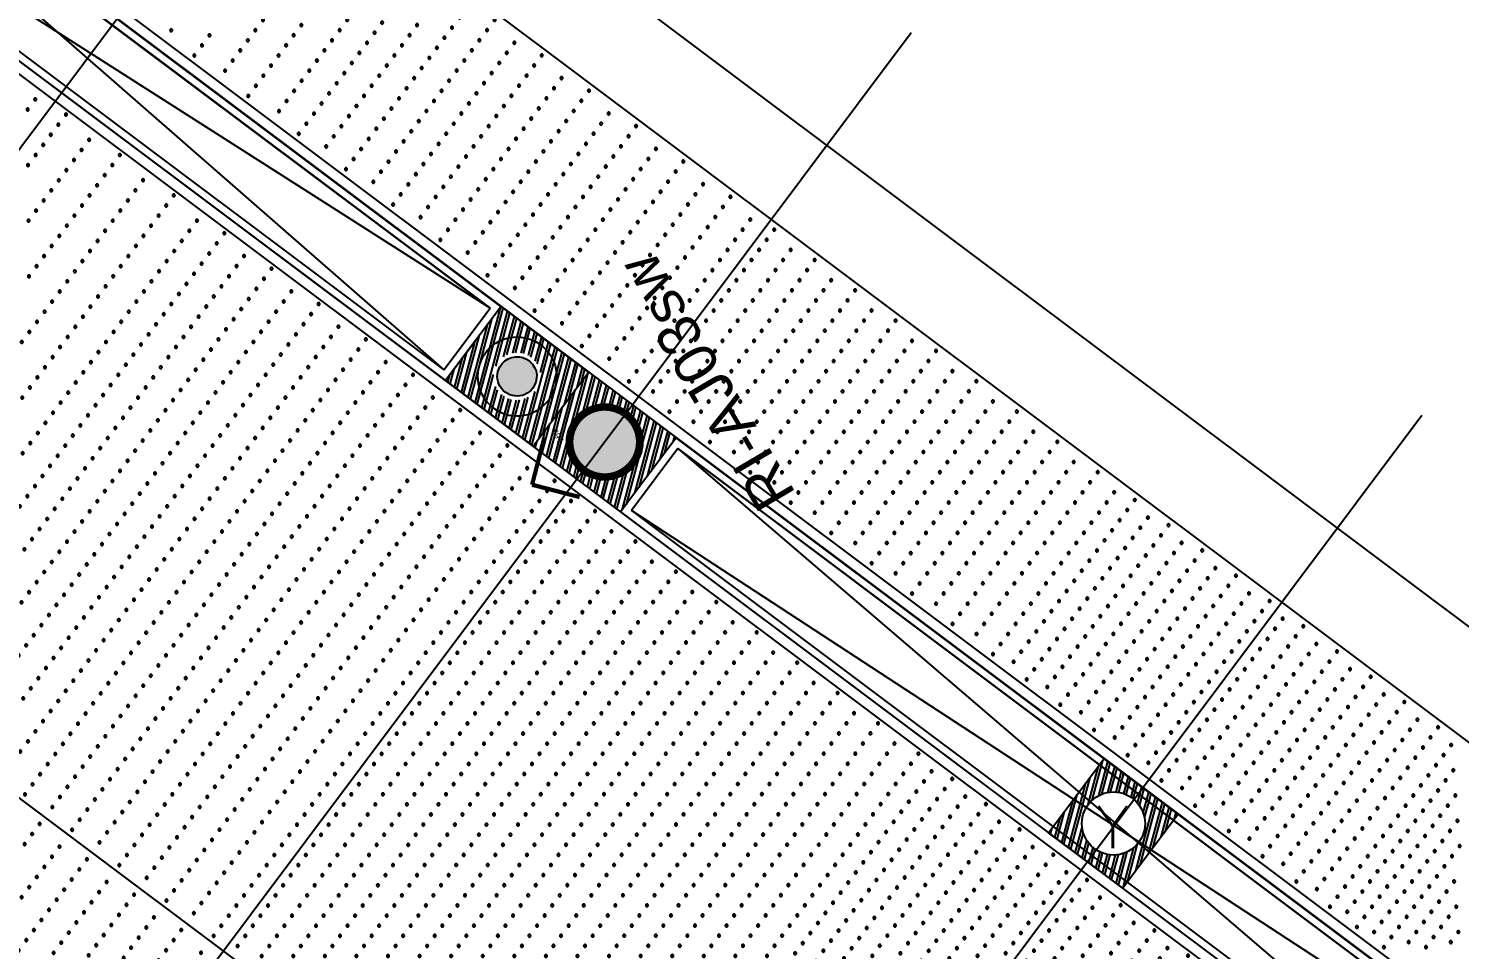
# Model space of a CAD drawing. Header units: millimetres. Extents: x 768159 to 833032, y -1374957 to -1225629.
# Drawn here: x 818188 to 821586, y -1369608 to -1367422 of the extents above; entities that cross this region are included whole.
import ezdxf
from ezdxf.enums import TextEntityAlignment as Align
from ezdxf.xclip import XClip

# ---------------------------------------------------------------- set-up
doc = ezdxf.new("R2010")
doc.units = ezdxf.units.MM
doc.header["$LTSCALE"] = 10
doc.header["$MEASUREMENT"] = 0
doc.header["$XCLIPFRAME"] = 0
doc.linetypes.add('CENTER', pattern=[50.8, 31.75, -6.35, 6.35, -6.35])
for name, color, linetype in [('I—平顶—分格线', 8, 'Continuous'), ('I—平顶—喷淋', 21, 'Continuous'), ('I—平顶—暖通', 144, 'Continuous'), ('I—平顶—灯具', 62, 'Continuous'), ('I—平顶—烟感', 144, 'Continuous'), ('I—平顶—造型', 122, 'Continuous')]:
    doc.layers.add(name, color=color, linetype=linetype)
doc.styles.add('ARIAL', font='arial.ttf')
doc.styles.get("Standard").update_dxf_attribs({"font": 'arial.ttf'})
doc.styles.add('平顶图图例(客房区A2）$0$HZDX', font='ROMANS.shx', dxfattribs={"width": 0.8, "bigfont": 'hztxt.shx'})
doc.dimstyles.new('標準', dxfattribs={"dimtxt": 2.5, "dimasz": 0.8, "dimexe": 0, "dimexo": 0, "dimgap": 1, "dimtad": 1, "dimdec": 0, "dimzin": 0, "dimdsep": 46, "dimtxsty": 'Standard', "dimblk": 'DOT', "dimcen": 1, "dimaunit": 1, "dimadec": 3, "dimazin": 0, "dimtfac": 1, "dimtdec": 0, "dimtmove": 2, "dimatfit": 3, "dimfxl": 1, "dimtolj": 1, "dimtzin": 0, "dimarcsym": 0})

# ---------------------------------------------------------------- blocks, each defined once
blk = doc.blocks.new('7890')
at = {"layer": 'I—平顶—分格线', "color": 1}
for centre in [(-2960, -35), (-2890, -20), (-2820, -35), (-2750, -20), (-2680, -35), (-2610, -20), (-2540, -35), (-2470, -20), (-2400, -35), (-2330, -20), (-2260, -35), (-2190, -20), (-2120, -35), (-2050, -20), (-1980, -35), (-2960, -65), (-2890, -50), (-2820, -65), (-2750, -50), (-2680, -65), (-2610, -50), (-2540, -65), (-2470, -50), (-2400, -65), (-2330, -50), (-2260, -65), (-2190, -50), (-2120, -65), (-2050, -50), (-1980, -65), (-2960, -95), (-2890, -80), (-2820, -95), (-2750, -80), (-2680, -95), (-2610, -80), (-2540, -95), (-2470, -80), (-2400, -95), (-2330, -80), (-2260, -95), (-2190, -80), (-2120, -95), (-2050, -80), (-1980, -95), (-2960, -125), (-2890, -110), (-2820, -125), (-2750, -110), (-2680, -125), (-2610, -110), (-2540, -125), (-2470, -110), (-2400, -125), (-2330, -110), (-2260, -125), (-2190, -110), (-2120, -125), (-2050, -110), (-1980, -125), (-2960, -155), (-2890, -140), (-2890, -170), (-2820, -155), (-2750, -140), (-2750, -170), (-2680, -155), (-2610, -140), (-2610, -170), (-2540, -155), (-2470, -140), (-2470, -170), (-2400, -155), (-2330, -140), (-2330, -170), (-2260, -155), (-2190, -140), (-2190, -170), (-2120, -155), (-2050, -140), (-2050, -170), (-1980, -155), (-2960, -185), (-2890, -200), (-2820, -185), (-2750, -200), (-2680, -185), (-2610, -200), (-2540, -185), (-2470, -200), (-2400, -185), (-2330, -200), (-2260, -185), (-2190, -200), (-2120, -185), (-2050, -200), (-1980, -185), (-2960, -215), (-2890, -230), (-2820, -215), (-2750, -230), (-2680, -215), (-2610, -230), (-2540, -215), (-2470, -230), (-2400, -215), (-2330, -230), (-2260, -215), (-2190, -230), (-2120, -215), (-2050, -230), (-1980, -215), (-2960, -245), (-2890, -260), (-2820, -245), (-2750, -260), (-2680, -245), (-2610, -260), (-2540, -245), (-2470, -260), (-2400, -245), (-2330, -260), (-2260, -245), (-2190, -260), (-2120, -245), (-2050, -260), (-1980, -245), (-2960, -275), (-2960, -305), (-2890, -290), (-2820, -275), (-2820, -305), (-2750, -290), (-2680, -275), (-2680, -305), (-2610, -290), (-2540, -275), (-2540, -305), (-2470, -290), (-2400, -275), (-2400, -305), (-2330, -290), (-2260, -275), (-2260, -305), (-2190, -290), (-2120, -275), (-2120, -305), (-2050, -290), (-1980, -275), (-1980, -305), (-2960, -335), (-2890, -320), (-2820, -335), (-2750, -320), (-2680, -335), (-2610, -320), (-2540, -335), (-2470, -320), (-2400, -335), (-2330, -320), (-2260, -335), (-2190, -320), (-2120, -335), (-2050, -320), (-1980, -335), (-2960, -365), (-2890, -350), (-2820, -365), (-2750, -350), (-2680, -365), (-2610, -350), (-2540, -365), (-2470, -350), (-2400, -365), (-2330, -350), (-2260, -365), (-2190, -350), (-2120, -365), (-2050, -350), (-1980, -365), (-2960, -395), (-2890, -380), (-2890, -410), (-2820, -395), (-2750, -380), (-2750, -410), (-2680, -395), (-2610, -380), (-2610, -410), (-2540, -395), (-2470, -380), (-2470, -410), (-2400, -395), (-2330, -380), (-2330, -410), (-2260, -395), (-2190, -380), (-2190, -410), (-2120, -395), (-2050, -380), (-2050, -410), (-1980, -395), (-2960, -425), (-2890, -440), (-2820, -425), (-2750, -440), (-2680, -425), (-2610, -440), (-2540, -425), (-2470, -440), (-2400, -425), (-2330, -440), (-2260, -425), (-2190, -440), (-2120, -425), (-2050, -440), (-1980, -425), (-2960, -455), (-2890, -470), (-2820, -455), (-2750, -470), (-2680, -455), (-2610, -470), (-2540, -455), (-2470, -470), (-2400, -455), (-2330, -470), (-2260, -455), (-2190, -470), (-2120, -455), (-2050, -470), (-1980, -455), (-2960, -485), (-2890, -500), (-2820, -485), (-2750, -500), (-2680, -485), (-2610, -500), (-2540, -485), (-2470, -500), (-2400, -485), (-2330, -500), (-2260, -485), (-2190, -500), (-2120, -485), (-2050, -500), (-1980, -485), (-2960, -515), (-2960, -545), (-2890, -530), (-2820, -515), (-2820, -545), (-2750, -530), (-2680, -515), (-2680, -545), (-2610, -530), (-2540, -515), (-2540, -545), (-2470, -530), (-2400, -515), (-2400, -545), (-2330, -530), (-2260, -515), (-2260, -545), (-2190, -530), (-2120, -515), (-2120, -545), (-2050, -530), (-1980, -515), (-1980, -545), (-2960, -575), (-2890, -560), (-2820, -575), (-2750, -560), (-2680, -575), (-2610, -560), (-2540, -575), (-2470, -560), (-2400, -575), (-2330, -560), (-2260, -575), (-2190, -560), (-2120, -575), (-2050, -560), (-1980, -575), (-2960, -605), (-2890, -590), (-2820, -605), (-2750, -590), (-2680, -605), (-2610, -590), (-2540, -605), (-2470, -590), (-2400, -605), (-2330, -590), (-2260, -605), (-2190, -590), (-2120, -605), (-2050, -590), (-1980, -605), (-2960, -635), (-2890, -620), (-2820, -635), (-2750, -620), (-2680, -635), (-2610, -620), (-2540, -635), (-2470, -620), (-2400, -635), (-2330, -620), (-2260, -635), (-2190, -620), (-2120, -635), (-2050, -620), (-1980, -635), (-2960, -665), (-2890, -650), (-2890, -680), (-2820, -665), (-2750, -650), (-2750, -680), (-2680, -665), (-2610, -650), (-2610, -680), (-2540, -665), (-2470, -650), (-2470, -680), (-2400, -665), (-2330, -650), (-2330, -680), (-2260, -665), (-2190, -650), (-2190, -680), (-2120, -665), (-2050, -650), (-2050, -680), (-1980, -665), (-2960, -695), (-2890, -710), (-2820, -695), (-2750, -710), (-2680, -695), (-2610, -710), (-2540, -695), (-2470, -710), (-2400, -695), (-2330, -710), (-2260, -695), (-2190, -710), (-2120, -695), (-2050, -710), (-1980, -695), (-2960, -725), (-2890, -740), (-2820, -725), (-2750, -740), (-2680, -725), (-2610, -740), (-2540, -725), (-2470, -740), (-2400, -725), (-2330, -740), (-2260, -725), (-2190, -740), (-2120, -725), (-2050, -740), (-1980, -725), (-2960, -755), (-2890, -770), (-2820, -755), (-2750, -770), (-2680, -755), (-2610, -770), (-2540, -755), (-2470, -770), (-2400, -755), (-2330, -770), (-2260, -755), (-2190, -770), (-2120, -755), (-2050, -770), (-1980, -755), (-2960, -785), (-2960, -815), (-2890, -800), (-2820, -785), (-2820, -815), (-2750, -800), (-2680, -785), (-2680, -815), (-2610, -800), (-2540, -785), (-2540, -815), (-2470, -800), (-2400, -785), (-2400, -815), (-2330, -800), (-2260, -785), (-2260, -815), (-2190, -800), (-2120, -785), (-2120, -815), (-2050, -800), (-1980, -785), (-1980, -815), (-2960, -845), (-2890, -830), (-2820, -845), (-2750, -830), (-2680, -845), (-2610, -830), (-2540, -845), (-2470, -830), (-2400, -845), (-2330, -830), (-2260, -845), (-2190, -830), (-2120, -845), (-2050, -830), (-1980, -845), (-2960, -875), (-2890, -860), (-2820, -875), (-2750, -860), (-2680, -875), (-2610, -860), (-2540, -875), (-2470, -860), (-2400, -875), (-2330, -860), (-2260, -875), (-2190, -860), (-2120, -875), (-2050, -860), (-1980, -875), (-2960, -905), (-2890, -890), (-2890, -920), (-2820, -905), (-2750, -890), (-2750, -920), (-2680, -905), (-2610, -890), (-2610, -920), (-2540, -905), (-2470, -890), (-2470, -920), (-2400, -905), (-2330, -890), (-2330, -920), (-2260, -905), (-2190, -890), (-2190, -920), (-2120, -905), (-2050, -890), (-2050, -920), (-1980, -905), (-2960, -935), (-2890, -950), (-2820, -935), (-2750, -950), (-2680, -935), (-2610, -950), (-2540, -935), (-2470, -950), (-2400, -935), (-2330, -950), (-2260, -935), (-2190, -950), (-2120, -935), (-2050, -950), (-1980, -935), (-2960, -965), (-2890, -980), (-2820, -965), (-2750, -980), (-2680, -965), (-2610, -980), (-2540, -965), (-2470, -980), (-2400, -965), (-2330, -980), (-2260, -965), (-2190, -980), (-2120, -965), (-2050, -980), (-1980, -965), (-2960, -995), (-2890, -1010), (-2820, -995), (-2750, -1010), (-2680, -995), (-2610, -1010), (-2540, -995), (-2470, -1010), (-2400, -995), (-2330, -1010), (-2260, -995), (-2190, -1010), (-2120, -995), (-2050, -1010), (-1980, -995), (-2960, -1025), (-2960, -1055), (-2890, -1040), (-2820, -1025), (-2820, -1055), (-2750, -1040), (-2680, -1025), (-2680, -1055), (-2610, -1040), (-2540, -1025), (-2540, -1055), (-2470, -1040), (-2400, -1025), (-2400, -1055), (-2330, -1040), (-2260, -1025), (-2260, -1055), (-2190, -1040), (-2120, -1025), (-2120, -1055), (-2050, -1040), (-1980, -1025), (-1980, -1055), (-2960, -1085), (-2890, -1070), (-2820, -1085), (-2750, -1070), (-2680, -1085), (-2610, -1070), (-2540, -1085), (-2470, -1070), (-2400, -1085), (-2330, -1070), (-2260, -1085), (-2190, -1070), (-2120, -1085), (-2050, -1070), (-1980, -1085), (-2960, -1115), (-2890, -1100), (-2820, -1115), (-2750, -1100), (-2680, -1115), (-2610, -1100), (-2540, -1115), (-2470, -1100), (-2400, -1115), (-2330, -1100), (-2260, -1115), (-2190, -1100), (-2120, -1115), (-2050, -1100), (-1980, -1115), (-2960, -1145), (-2890, -1130), (-2820, -1145), (-2750, -1130), (-2680, -1145), (-2610, -1130), (-2540, -1145), (-2470, -1130), (-2400, -1145), (-2330, -1130), (-2260, -1145), (-2190, -1130), (-2120, -1145), (-2050, -1130), (-1980, -1145), (-2960, -1175), (-2890, -1160), (-2890, -1190), (-2820, -1175), (-2750, -1160), (-2750, -1190), (-2680, -1175), (-2610, -1160), (-2610, -1190), (-2540, -1175), (-2470, -1160), (-2470, -1190), (-2400, -1175), (-2330, -1160), (-2330, -1190), (-2260, -1175), (-2190, -1160), (-2190, -1190), (-2120, -1175), (-2050, -1160), (-2050, -1190), (-1980, -1175), (-2960, -1205), (-2890, -1220), (-2820, -1205), (-2750, -1220), (-2680, -1205), (-2610, -1220), (-2540, -1205), (-2470, -1220), (-2400, -1205), (-2330, -1220), (-2260, -1205), (-2190, -1220), (-2120, -1205), (-2050, -1220), (-1980, -1205), (-2960, -1235), (-2890, -1250), (-2820, -1235), (-2750, -1250), (-2680, -1235), (-2610, -1250), (-2540, -1235), (-2470, -1250), (-2400, -1235), (-2330, -1250), (-2260, -1235), (-2190, -1250), (-2120, -1235), (-2050, -1250), (-1980, -1235), (-2960, -1265), (-2890, -1280), (-2820, -1265), (-2750, -1280), (-2680, -1265), (-2610, -1280), (-2540, -1265), (-2470, -1280), (-2400, -1265), (-2330, -1280), (-2260, -1265), (-2190, -1280), (-2120, -1265), (-2050, -1280), (-1980, -1265), (-2960, -1295), (-2960, -1325), (-2890, -1310), (-2820, -1295), (-2820, -1325), (-2750, -1310), (-2680, -1295), (-2680, -1325), (-2610, -1310), (-2540, -1295), (-2540, -1325), (-2470, -1310), (-2400, -1295), (-2400, -1325), (-2330, -1310), (-2260, -1295), (-2260, -1325), (-2190, -1310), (-2120, -1295), (-2120, -1325), (-2050, -1310), (-1980, -1295), (-1980, -1325), (-2960, -1355), (-2890, -1340), (-2820, -1355), (-2750, -1340), (-2680, -1355), (-2610, -1340), (-2540, -1355), (-2470, -1340), (-2400, -1355), (-2330, -1340), (-2260, -1355), (-2190, -1340), (-2120, -1355), (-2050, -1340), (-1980, -1355), (-2960, -1385), (-2890, -1370), (-2820, -1385), (-2750, -1370), (-2680, -1385), (-2610, -1370), (-2540, -1385), (-2470, -1370), (-2400, -1385), (-2330, -1370), (-2260, -1385), (-2190, -1370), (-2120, -1385), (-2050, -1370), (-1980, -1385)]:
    blk.add_circle(centre, 3, dxfattribs=at)
at = {"layer": 'I—平顶—分格线', "color": 3}
for centre in [(-1910, -20), (-1830, -35), (-1750, -20), (-1670, -35), (-1590, -20), (-1510, -35), (-1430, -20), (-1910, -50), (-1830, -65), (-1750, -50), (-1670, -65), (-1590, -50), (-1510, -65), (-1430, -50), (-1910, -80), (-1830, -95), (-1750, -80), (-1670, -95), (-1590, -80), (-1510, -95), (-1430, -80), (-1910, -110), (-1830, -125), (-1750, -110), (-1670, -125), (-1590, -110), (-1510, -125), (-1910, -140), (-1910, -170), (-1830, -155), (-1750, -140), (-1750, -170), (-1670, -155), (-1590, -140), (-1590, -170), (-1510, -155), (-1910, -200), (-1830, -185), (-1750, -200), (-1670, -185), (-1590, -200), (-1510, -185), (-1910, -230), (-1830, -215), (-1750, -230), (-1670, -215), (-1590, -230), (-1910, -260), (-1830, -245), (-1750, -260), (-1670, -245), (-1590, -260), (-1910, -290), (-1830, -275), (-1830, -305), (-1750, -290), (-1670, -275), (-1670, -305), (-1590, -290), (-1910, -320), (-1830, -335), (-1750, -320), (-1670, -335), (-1910, -350), (-1830, -365), (-1750, -350), (-1670, -365), (-1910, -380), (-1910, -410), (-1830, -395), (-1750, -380), (-1750, -410), (-1670, -395), (-1910, -440), (-1830, -425), (-1750, -440), (-1910, -470), (-1830, -455), (-1750, -470), (-1670, -455), (-1910, -500), (-1830, -485), (-1750, -500), (-1670, -485), (-1590, -500), (-1910, -530), (-1830, -515), (-1830, -545), (-1750, -530), (-1670, -515), (-1670, -545), (-1590, -530), (-1910, -560), (-1830, -575), (-1750, -560), (-1670, -575), (-1590, -560), (-1510, -575), (-1910, -590), (-1830, -605), (-1750, -590), (-1670, -605), (-1590, -590), (-1510, -605), (-1910, -620), (-1830, -635), (-1750, -620), (-1670, -635), (-1590, -620), (-1510, -635), (-1430, -620), (-1910, -650), (-1910, -680), (-1830, -665), (-1750, -650), (-1750, -680), (-1670, -665), (-1590, -650), (-1590, -680), (-1510, -665), (-1430, -650), (-1430, -680), (-1910, -710), (-1830, -695), (-1750, -710), (-1670, -695), (-1590, -710), (-1510, -695), (-1430, -710), (-1350, -695), (-1910, -740), (-1830, -725), (-1750, -740), (-1670, -725), (-1590, -740), (-1510, -725), (-1430, -740), (-1350, -725), (-1910, -770), (-1830, -755), (-1750, -770), (-1670, -755), (-1590, -770), (-1510, -755), (-1430, -770), (-1910, -800), (-1830, -785), (-1830, -815), (-1750, -800), (-1670, -785), (-1670, -815), (-1590, -800), (-1510, -785), (-1510, -815), (-1430, -800), (-1910, -830), (-1830, -845), (-1750, -830), (-1670, -845), (-1590, -830), (-1510, -845), (-1430, -830), (-1910, -860), (-1830, -875), (-1750, -860), (-1670, -875), (-1590, -860), (-1510, -875), (-1910, -890), (-1910, -920), (-1830, -905), (-1750, -890), (-1750, -920), (-1670, -905), (-1590, -890), (-1590, -920), (-1510, -905), (-1910, -950), (-1830, -935), (-1750, -950), (-1670, -935), (-1590, -950), (-1510, -935), (-1910, -980), (-1830, -965), (-1750, -980), (-1670, -965), (-1590, -980), (-1910, -1010), (-1830, -995), (-1750, -1010), (-1670, -995), (-1590, -1010), (-1910, -1040), (-1830, -1025), (-1830, -1055), (-1750, -1040), (-1670, -1025), (-1670, -1055), (-1590, -1040), (-1910, -1070), (-1830, -1085), (-1750, -1070), (-1670, -1085), (-1910, -1100), (-1830, -1115), (-1750, -1100), (-1670, -1115), (-1910, -1130), (-1830, -1145), (-1750, -1130), (-1670, -1145), (-1910, -1160), (-1910, -1190), (-1830, -1175), (-1750, -1160), (-1750, -1190), (-1670, -1175), (-1910, -1220), (-1830, -1205), (-1750, -1220), (-1910, -1250), (-1830, -1235), (-1750, -1250), (-1910, -1280), (-1830, -1265), (-1750, -1280), (-1910, -1310), (-1830, -1295), (-1830, -1325), (-1910, -1340), (-1830, -1355), (-1910, -1370), (-1830, -1385)]:
    blk.add_circle(centre, 3, dxfattribs=at)
blk = doc.blocks.new('4560')
at = {"layer": 'I—平顶—分格线', "color": 3}
for centre in [(-2040, -35), (-1990, -20), (-1940, -35), (-1890, -20), (-1840, -35), (-1790, -20), (-1740, -35), (-1690, -20), (-1640, -35), (-1590, -20), (-1540, -35), (-1490, -20), (-1440, -35), (-1390, -20), (-1340, -35), (-1290, -20), (-1240, -35), (-1190, -20), (-1140, -35), (-1090, -20), (-2040, -65), (-1990, -50), (-1940, -65), (-1890, -50), (-1840, -65), (-1790, -50), (-1740, -65), (-1690, -50), (-1640, -65), (-1590, -50), (-1540, -65), (-1490, -50), (-1440, -65), (-1390, -50), (-1340, -65), (-1290, -50), (-1240, -65), (-1190, -50), (-1140, -65), (-1090, -50), (-2040, -95), (-1990, -80), (-1940, -95), (-1890, -80), (-1840, -95), (-1790, -80), (-1740, -95), (-1690, -80), (-1640, -95), (-1590, -80), (-1540, -95), (-1490, -80), (-1440, -95), (-1390, -80), (-1340, -95), (-1290, -80), (-1240, -95), (-1190, -80), (-1140, -95), (-1090, -80), (-2040, -125), (-1990, -110), (-1940, -125), (-1890, -110), (-1840, -125), (-1790, -110), (-1740, -125), (-1690, -110), (-1640, -125), (-1590, -110), (-1540, -125), (-1490, -110), (-1440, -125), (-1390, -110), (-1340, -125), (-1290, -110), (-1240, -125), (-1190, -110), (-1140, -125), (-1090, -110), (-2040, -155), (-1990, -140), (-1990, -170), (-1940, -155), (-1890, -140), (-1890, -170), (-1840, -155), (-1790, -140), (-1790, -170), (-1740, -155), (-1690, -140), (-1690, -170), (-1640, -155), (-1590, -140), (-1590, -170), (-1540, -155), (-1490, -140), (-1490, -170), (-1440, -155), (-1390, -140), (-1390, -170), (-1340, -155), (-1290, -140), (-1290, -170), (-1240, -155), (-1190, -140), (-1190, -170), (-1140, -155), (-1090, -140), (-1090, -170), (-2040, -185), (-1990, -200), (-1940, -185), (-1890, -200), (-1840, -185), (-1790, -200), (-1740, -185), (-1690, -200), (-1640, -185), (-1590, -200), (-1540, -185), (-1490, -200), (-1440, -185), (-1390, -200), (-1340, -185), (-1290, -200), (-1240, -185), (-1190, -200), (-1140, -185), (-1090, -200), (-2040, -215), (-1990, -230), (-1940, -215), (-1890, -230), (-1840, -215), (-1790, -230), (-1740, -215), (-1690, -230), (-1640, -215), (-1590, -230), (-1540, -215), (-1490, -230), (-1440, -215), (-1390, -230), (-1340, -215), (-1290, -230), (-1240, -215), (-1190, -230), (-1140, -215), (-1090, -230), (-2040, -245), (-1990, -260), (-1940, -245), (-1890, -260), (-1840, -245), (-1790, -260), (-1740, -245), (-1690, -260), (-1640, -245), (-1590, -260), (-1540, -245), (-1490, -260), (-1440, -245), (-1390, -260), (-1340, -245), (-1290, -260), (-1240, -245), (-1190, -260), (-1140, -245), (-1090, -260), (-2040, -275), (-2040, -305), (-1990, -290), (-1940, -275), (-1940, -305), (-1890, -290), (-1840, -275), (-1840, -305), (-1790, -290), (-1740, -275), (-1740, -305), (-1690, -290), (-1640, -275), (-1640, -305), (-1590, -290), (-1540, -275), (-1540, -305), (-1490, -290), (-1440, -275), (-1440, -305), (-1390, -290), (-1340, -275), (-1340, -305), (-1290, -290), (-1240, -275), (-1240, -305), (-1190, -290), (-1140, -275), (-1140, -305), (-1090, -290), (-2040, -335), (-1990, -320), (-1940, -335), (-1890, -320), (-1840, -335), (-1790, -320), (-1740, -335), (-1690, -320), (-1640, -335), (-1590, -320), (-1540, -335), (-1490, -320), (-1440, -335), (-1390, -320), (-1340, -335), (-1290, -320), (-1240, -335), (-1190, -320), (-1140, -335), (-1090, -320), (-2040, -365), (-1990, -350), (-1940, -365), (-1890, -350), (-1840, -365), (-1790, -350), (-1740, -365), (-1690, -350), (-1640, -365), (-1590, -350), (-1540, -365), (-1490, -350), (-1440, -365), (-1390, -350), (-1340, -365), (-1290, -350), (-1240, -365), (-1190, -350), (-1140, -365), (-1090, -350), (-2040, -395), (-1990, -380), (-1990, -410), (-1940, -395), (-1890, -380), (-1890, -410), (-1840, -395), (-1790, -380), (-1790, -410), (-1740, -395), (-1690, -380), (-1690, -410), (-1640, -395), (-1590, -380), (-1590, -410), (-1540, -395), (-1490, -380), (-1490, -410), (-1440, -395), (-1390, -380), (-1390, -410), (-1340, -395), (-1290, -380), (-1290, -410), (-1240, -395), (-1190, -380), (-1190, -410), (-1140, -395), (-1090, -380), (-1090, -410), (-2040, -425), (-1990, -440), (-1940, -425), (-1890, -440), (-1840, -425), (-1790, -440), (-1740, -425), (-1690, -440), (-1640, -425), (-1590, -440), (-1540, -425), (-1490, -440), (-1440, -425), (-1390, -440), (-1340, -425), (-1290, -440), (-1240, -425), (-1190, -440), (-1140, -425), (-1090, -440), (-2040, -455), (-1990, -470), (-1940, -455), (-1890, -470), (-1840, -455), (-1790, -470), (-1740, -455), (-1690, -470), (-1640, -455), (-1590, -470), (-1540, -455), (-1490, -470), (-1440, -455), (-1390, -470), (-1340, -455), (-1290, -470), (-1240, -455), (-1190, -470), (-1140, -455), (-1090, -470), (-2040, -485), (-1990, -500), (-1940, -485), (-1890, -500), (-1840, -485), (-1790, -500), (-1740, -485), (-1690, -500), (-1640, -485), (-1590, -500), (-1540, -485), (-1490, -500), (-1440, -485), (-1390, -500), (-1340, -485), (-1290, -500), (-1240, -485), (-1190, -500), (-1140, -485), (-1090, -500), (-2040, -515), (-2040, -545), (-1990, -530), (-1940, -515), (-1940, -545), (-1890, -530), (-1840, -515), (-1840, -545), (-1790, -530), (-1740, -515), (-1740, -545), (-1690, -530), (-1640, -515), (-1640, -545), (-1590, -530), (-1540, -515), (-1540, -545), (-1490, -530), (-1440, -515), (-1440, -545), (-1390, -530), (-1340, -515), (-1340, -545), (-1290, -530), (-1240, -515), (-1240, -545), (-1190, -530), (-1140, -515), (-1140, -545), (-1090, -530), (-2040, -575), (-1990, -560), (-1940, -575), (-1890, -560), (-1840, -575), (-1790, -560), (-1740, -575), (-1690, -560), (-1640, -575), (-1590, -560), (-1540, -575), (-1490, -560), (-1440, -575), (-1390, -560), (-1340, -575), (-1290, -560), (-1240, -575), (-1190, -560), (-1140, -575), (-1090, -560), (-2040, -605), (-1990, -590), (-1940, -605), (-1890, -590), (-1840, -605), (-1790, -590), (-1740, -605), (-1690, -590), (-1640, -605), (-1590, -590), (-1540, -605), (-1490, -590), (-1440, -605), (-1390, -590), (-1340, -605), (-1290, -590), (-1240, -605), (-1190, -590), (-1140, -605), (-1090, -590), (-2040, -635), (-1990, -620), (-1940, -635), (-1890, -620), (-1840, -635), (-1790, -620), (-1740, -635), (-1690, -620), (-1640, -635), (-1590, -620), (-1540, -635), (-1490, -620), (-1440, -635), (-1390, -620), (-1340, -635), (-1290, -620), (-1240, -635), (-1190, -620), (-1140, -635), (-1090, -620), (-1990, -650), (-1990, -680), (-1940, -665), (-1890, -650), (-1890, -680), (-1840, -665), (-1790, -650), (-1790, -680), (-1740, -665), (-1690, -650), (-1690, -680), (-1640, -665), (-1590, -650), (-1590, -680), (-1540, -665), (-1490, -650), (-1490, -680), (-1440, -665), (-1390, -650), (-1390, -680), (-1340, -665), (-1290, -650), (-1290, -680), (-1240, -665), (-1190, -650), (-1190, -680), (-1140, -665), (-1090, -650), (-1090, -680), (-1940, -695), (-1890, -710), (-1840, -695), (-1790, -710), (-1740, -695), (-1690, -710), (-1640, -695), (-1590, -710), (-1540, -695), (-1490, -710), (-1440, -695), (-1390, -710), (-1340, -695), (-1290, -710), (-1240, -695), (-1190, -710), (-1140, -695), (-1090, -710), (-1890, -740), (-1840, -725), (-1790, -740), (-1740, -725), (-1690, -740), (-1640, -725), (-1590, -740), (-1540, -725), (-1490, -740), (-1440, -725), (-1390, -740), (-1340, -725), (-1290, -740), (-1240, -725), (-1190, -740), (-1140, -725), (-1090, -740), (-1840, -755), (-1790, -770), (-1740, -755), (-1690, -770), (-1640, -755), (-1590, -770), (-1540, -755), (-1490, -770), (-1440, -755), (-1390, -770), (-1340, -755), (-1290, -770), (-1240, -755), (-1190, -770), (-1140, -755), (-1090, -770), (-1840, -785), (-1790, -800), (-1740, -785), (-1740, -815), (-1690, -800), (-1640, -785), (-1640, -815), (-1590, -800), (-1540, -785), (-1540, -815), (-1490, -800), (-1440, -785), (-1440, -815), (-1390, -800), (-1340, -785), (-1340, -815), (-1290, -800), (-1240, -785), (-1240, -815), (-1190, -800), (-1140, -785), (-1140, -815), (-1090, -800), (-1790, -830), (-1740, -845), (-1690, -830), (-1640, -845), (-1590, -830), (-1540, -845), (-1490, -830), (-1440, -845), (-1390, -830), (-1340, -845), (-1290, -830), (-1240, -845), (-1190, -830), (-1140, -845), (-1090, -830), (-1690, -860), (-1640, -875), (-1590, -860), (-1540, -875), (-1490, -860), (-1440, -875), (-1390, -860), (-1340, -875), (-1290, -860), (-1240, -875), (-1190, -860), (-1140, -875), (-1090, -860), (-1690, -890), (-1640, -905), (-1590, -890), (-1590, -920), (-1540, -905), (-1490, -890), (-1490, -920), (-1440, -905), (-1390, -890), (-1390, -920), (-1340, -905), (-1290, -890), (-1290, -920), (-1240, -905), (-1190, -890), (-1190, -920), (-1140, -905), (-1090, -890), (-1090, -920), (-1640, -935), (-1590, -950), (-1540, -935), (-1490, -950), (-1440, -935), (-1390, -950), (-1340, -935), (-1290, -950), (-1240, -935), (-1190, -950), (-1140, -935), (-1090, -950), (-1590, -980), (-1540, -965), (-1490, -980), (-1440, -965), (-1390, -980), (-1340, -965), (-1290, -980), (-1240, -965), (-1190, -980), (-1140, -965), (-1090, -980), (-1540, -995), (-1490, -1010), (-1440, -995), (-1390, -1010), (-1340, -995), (-1290, -1010), (-1240, -995), (-1190, -1010), (-1140, -995), (-1090, -1010), (-1490, -1040), (-1440, -1025), (-1440, -1055), (-1390, -1040), (-1340, -1025), (-1340, -1055), (-1290, -1040), (-1240, -1025), (-1240, -1055), (-1190, -1040), (-1140, -1025), (-1140, -1055), (-1090, -1040), (-1440, -1085), (-1390, -1070), (-1340, -1085), (-1290, -1070), (-1240, -1085), (-1190, -1070), (-1140, -1085), (-1090, -1070), (-1390, -1100), (-1340, -1115), (-1290, -1100), (-1240, -1115), (-1190, -1100), (-1140, -1115), (-1090, -1100), (-1390, -1130), (-1340, -1145), (-1290, -1130), (-1240, -1145), (-1190, -1130), (-1140, -1145), (-1090, -1130), (-1290, -1160), (-1290, -1190), (-1240, -1175), (-1190, -1160), (-1190, -1190), (-1140, -1175), (-1090, -1160), (-1090, -1190), (-1240, -1205), (-1190, -1220), (-1140, -1205), (-1090, -1220), (-1240, -1235), (-1190, -1250), (-1140, -1235), (-1090, -1250), (-1190, -1280), (-1140, -1265), (-1090, -1280), (-1140, -1295), (-1090, -1310), (-1090, -1340)]:
    blk.add_circle(centre, 3, dxfattribs=at)
at = {"layer": 'I—平顶—分格线'}
for centre in [(-1040, -35), (-980, -20), (-920, -35), (-860, -20), (-800, -35), (-740, -20), (-680, -35), (-620, -20), (-560, -35), (-500, -20), (-440, -35), (-380, -20), (-320, -35), (-260, -20), (-200, -35), (-140, -20), (-80, -35), (-20, -20), (-1040, -65), (-980, -50), (-920, -65), (-860, -50), (-800, -65), (-740, -50), (-680, -65), (-620, -50), (-560, -65), (-500, -50), (-440, -65), (-380, -50), (-320, -65), (-260, -50), (-200, -65), (-140, -50), (-80, -65), (-20, -50), (-1040, -95), (-980, -80), (-920, -95), (-860, -80), (-800, -95), (-740, -80), (-680, -95), (-620, -80), (-560, -95), (-500, -80), (-440, -95), (-380, -80), (-320, -95), (-260, -80), (-200, -95), (-140, -80), (-80, -95), (-20, -80), (-1040, -125), (-980, -110), (-920, -125), (-860, -110), (-800, -125), (-740, -110), (-680, -125), (-620, -110), (-560, -125), (-500, -110), (-440, -125), (-380, -110), (-320, -125), (-260, -110), (-200, -125), (-140, -110), (-80, -125), (-20, -110), (-1040, -155), (-980, -140), (-980, -170), (-920, -155), (-860, -140), (-860, -170), (-800, -155), (-740, -140), (-740, -170), (-680, -155), (-620, -140), (-620, -170), (-560, -155), (-500, -140), (-500, -170), (-440, -155), (-380, -140), (-380, -170), (-320, -155), (-260, -140), (-260, -170), (-200, -155), (-140, -140), (-140, -170), (-80, -155), (-20, -140), (-20, -170), (-1040, -185), (-980, -200), (-920, -185), (-860, -200), (-800, -185), (-740, -200), (-680, -185), (-620, -200), (-560, -185), (-500, -200), (-440, -185), (-380, -200), (-320, -185), (-260, -200), (-200, -185), (-140, -200), (-80, -185), (-20, -200), (-1040, -215), (-980, -230), (-920, -215), (-860, -230), (-800, -215), (-740, -230), (-680, -215), (-620, -230), (-560, -215), (-500, -230), (-440, -215), (-380, -230), (-320, -215), (-260, -230), (-200, -215), (-140, -230), (-80, -215), (-20, -230), (-1040, -245), (-980, -260), (-920, -245), (-860, -260), (-800, -245), (-740, -260), (-680, -245), (-620, -260), (-560, -245), (-500, -260), (-440, -245), (-380, -260), (-320, -245), (-260, -260), (-200, -245), (-140, -260), (-80, -245), (-20, -260), (-1040, -275), (-1040, -305), (-980, -290), (-920, -275), (-920, -305), (-860, -290), (-800, -275), (-800, -305), (-740, -290), (-680, -275), (-680, -305), (-620, -290), (-560, -275), (-560, -305), (-500, -290), (-440, -275), (-440, -305), (-380, -290), (-320, -275), (-320, -305), (-260, -290), (-200, -275), (-200, -305), (-140, -290), (-80, -275), (-80, -305), (-20, -290), (-1040, -335), (-980, -320), (-920, -335), (-860, -320), (-800, -335), (-740, -320), (-680, -335), (-620, -320), (-560, -335), (-500, -320), (-440, -335), (-380, -320), (-320, -335), (-260, -320), (-200, -335), (-140, -320), (-80, -335), (-20, -320), (-1040, -365), (-980, -350), (-920, -365), (-860, -350), (-800, -365), (-740, -350), (-680, -365), (-620, -350), (-560, -365), (-500, -350), (-440, -365), (-380, -350), (-320, -365), (-260, -350), (-200, -365), (-140, -350), (-80, -365), (-20, -350), (-1040, -395), (-980, -380), (-980, -410), (-920, -395), (-860, -380), (-860, -410), (-800, -395), (-740, -380), (-740, -410), (-680, -395), (-620, -380), (-620, -410), (-560, -395), (-500, -380), (-500, -410), (-440, -395), (-380, -380), (-380, -410), (-320, -395), (-260, -380), (-260, -410), (-200, -395), (-140, -380), (-140, -410), (-80, -395), (-20, -380), (-20, -410), (-1040, -425), (-980, -440), (-920, -425), (-860, -440), (-800, -425), (-740, -440), (-680, -425), (-620, -440), (-560, -425), (-500, -440), (-440, -425), (-380, -440), (-320, -425), (-260, -440), (-200, -425), (-140, -440), (-80, -425), (-20, -440), (-1040, -455), (-980, -470), (-920, -455), (-860, -470), (-800, -455), (-740, -470), (-680, -455), (-620, -470), (-560, -455), (-500, -470), (-440, -455), (-380, -470), (-320, -455), (-260, -470), (-200, -455), (-140, -470), (-80, -455), (-20, -470), (-1040, -485), (-980, -500), (-920, -485), (-860, -500), (-800, -485), (-740, -500), (-680, -485), (-620, -500), (-560, -485), (-500, -500), (-440, -485), (-380, -500), (-320, -485), (-260, -500), (-200, -485), (-140, -500), (-80, -485), (-20, -500), (-1040, -515), (-1040, -545), (-980, -530), (-920, -515), (-920, -545), (-860, -530), (-800, -515), (-800, -545), (-740, -530), (-680, -515), (-680, -545), (-620, -530), (-560, -515), (-560, -545), (-500, -530), (-440, -515), (-440, -545), (-380, -530), (-320, -515), (-320, -545), (-260, -530), (-200, -515), (-200, -545), (-140, -530), (-80, -515), (-80, -545), (-20, -530), (-1040, -575), (-980, -560), (-920, -575), (-860, -560), (-800, -575), (-740, -560), (-680, -575), (-620, -560), (-560, -575), (-500, -560), (-440, -575), (-380, -560), (-320, -575), (-260, -560), (-200, -575), (-140, -560), (-80, -575), (-20, -560), (-1040, -605), (-980, -590), (-920, -605), (-860, -590), (-800, -605), (-740, -590), (-680, -605), (-620, -590), (-560, -605), (-500, -590), (-440, -605), (-380, -590), (-320, -605), (-260, -590), (-200, -605), (-140, -590), (-80, -605), (-20, -590), (-1040, -635), (-980, -620), (-920, -635), (-860, -620), (-800, -635), (-740, -620), (-680, -635), (-620, -620), (-560, -635), (-500, -620), (-440, -635), (-380, -620), (-320, -635), (-260, -620), (-200, -635), (-140, -620), (-80, -635), (-20, -620), (-1040, -665), (-980, -650), (-980, -680), (-920, -665), (-860, -650), (-860, -680), (-800, -665), (-740, -650), (-740, -680), (-680, -665), (-620, -650), (-620, -680), (-560, -665), (-500, -650), (-500, -680), (-440, -665), (-380, -650), (-380, -680), (-320, -665), (-260, -650), (-260, -680), (-200, -665), (-140, -650), (-140, -680), (-80, -665), (-20, -650), (-20, -680), (-1040, -695), (-980, -710), (-920, -695), (-860, -710), (-800, -695), (-740, -710), (-680, -695), (-620, -710), (-560, -695), (-500, -710), (-440, -695), (-380, -710), (-320, -695), (-260, -710), (-200, -695), (-140, -710), (-80, -695), (-20, -710), (-1040, -725), (-980, -740), (-920, -725), (-860, -740), (-800, -725), (-740, -740), (-680, -725), (-620, -740), (-560, -725), (-500, -740), (-440, -725), (-380, -740), (-320, -725), (-260, -740), (-200, -725), (-140, -740), (-80, -725), (-20, -740), (-1040, -755), (-980, -770), (-920, -755), (-860, -770), (-800, -755), (-740, -770), (-680, -755), (-620, -770), (-560, -755), (-500, -770), (-440, -755), (-380, -770), (-320, -755), (-260, -770), (-200, -755), (-140, -770), (-80, -755), (-20, -770), (-1040, -785), (-1040, -815), (-980, -800), (-920, -785), (-920, -815), (-860, -800), (-800, -785), (-800, -815), (-740, -800), (-680, -785), (-680, -815), (-620, -800), (-560, -785), (-560, -815), (-500, -800), (-440, -785), (-440, -815), (-380, -800), (-320, -785), (-320, -815), (-260, -800), (-200, -785), (-200, -815), (-140, -800), (-80, -785), (-80, -815), (-20, -800), (-1040, -845), (-980, -830), (-920, -845), (-860, -830), (-800, -845), (-740, -830), (-680, -845), (-620, -830), (-560, -845), (-500, -830), (-440, -845), (-380, -830), (-320, -845), (-260, -830), (-200, -845), (-140, -830), (-80, -845), (-20, -830), (-1040, -875), (-980, -860), (-920, -875), (-860, -860), (-800, -875), (-740, -860), (-680, -875), (-620, -860), (-560, -875), (-500, -860), (-440, -875), (-380, -860), (-320, -875), (-260, -860), (-200, -875), (-140, -860), (-80, -875), (-20, -860), (-1040, -905), (-980, -890), (-980, -920), (-920, -905), (-860, -890), (-860, -920), (-800, -905), (-740, -890), (-740, -920), (-680, -905), (-620, -890), (-620, -920), (-560, -905), (-500, -890), (-500, -920), (-440, -905), (-380, -890), (-380, -920), (-320, -905), (-260, -890), (-260, -920), (-200, -905), (-140, -890), (-140, -920), (-80, -905), (-20, -890), (-20, -920), (-1040, -935), (-980, -950), (-920, -935), (-860, -950), (-800, -935), (-740, -950), (-680, -935), (-620, -950), (-560, -935), (-500, -950), (-440, -935), (-380, -950), (-320, -935), (-260, -950), (-200, -935), (-140, -950), (-80, -935), (-20, -950), (-1040, -965), (-980, -980), (-920, -965), (-860, -980), (-800, -965), (-740, -980), (-680, -965), (-620, -980), (-560, -965), (-500, -980), (-440, -965), (-380, -980), (-320, -965), (-260, -980), (-200, -965), (-140, -980), (-80, -965), (-20, -980), (-1040, -995), (-980, -1010), (-920, -995), (-860, -1010), (-800, -995), (-740, -1010), (-680, -995), (-620, -1010), (-560, -995), (-500, -1010), (-440, -995), (-380, -1010), (-320, -995), (-260, -1010), (-200, -995), (-140, -1010), (-80, -995), (-20, -1010), (-1040, -1025), (-1040, -1055), (-980, -1040), (-920, -1025), (-920, -1055), (-860, -1040), (-800, -1025), (-800, -1055), (-740, -1040), (-680, -1025), (-680, -1055), (-620, -1040), (-560, -1025), (-560, -1055), (-500, -1040), (-440, -1025), (-440, -1055), (-380, -1040), (-320, -1025), (-320, -1055), (-260, -1040), (-200, -1025), (-200, -1055), (-140, -1040), (-80, -1025), (-80, -1055), (-20, -1040), (-1040, -1085), (-980, -1070), (-920, -1085), (-860, -1070), (-800, -1085), (-740, -1070), (-680, -1085), (-620, -1070), (-560, -1085), (-500, -1070), (-440, -1085), (-380, -1070), (-320, -1085), (-260, -1070), (-200, -1085), (-140, -1070), (-80, -1085), (-20, -1070), (-1040, -1115), (-980, -1100), (-920, -1115), (-860, -1100), (-800, -1115), (-740, -1100), (-680, -1115), (-620, -1100), (-560, -1115), (-500, -1100), (-440, -1115), (-380, -1100), (-320, -1115), (-260, -1100), (-200, -1115), (-140, -1100), (-80, -1115), (-20, -1100), (-1040, -1145), (-980, -1130), (-920, -1145), (-860, -1130), (-800, -1145), (-740, -1130), (-680, -1145), (-620, -1130), (-560, -1145), (-500, -1130), (-440, -1145), (-380, -1130), (-320, -1145), (-260, -1130), (-200, -1145), (-140, -1130), (-80, -1145), (-20, -1130), (-1040, -1175), (-980, -1160), (-980, -1190), (-920, -1175), (-860, -1160), (-860, -1190), (-800, -1175), (-740, -1160), (-740, -1190), (-680, -1175), (-620, -1160), (-620, -1190), (-560, -1175), (-500, -1160), (-500, -1190), (-440, -1175), (-380, -1160), (-380, -1190), (-320, -1175), (-260, -1160), (-260, -1190), (-200, -1175), (-140, -1160), (-140, -1190), (-80, -1175), (-20, -1160), (-20, -1190), (-1040, -1205), (-980, -1220), (-920, -1205), (-860, -1220), (-800, -1205), (-740, -1220), (-680, -1205), (-620, -1220), (-560, -1205), (-500, -1220), (-440, -1205), (-380, -1220), (-320, -1205), (-260, -1220), (-200, -1205), (-140, -1220), (-80, -1205), (-20, -1220), (-1040, -1235), (-980, -1250), (-920, -1235), (-860, -1250), (-800, -1235), (-740, -1250), (-680, -1235), (-620, -1250), (-560, -1235), (-500, -1250), (-440, -1235), (-380, -1250), (-320, -1235), (-260, -1250), (-200, -1235), (-140, -1250), (-80, -1235), (-20, -1250), (-1040, -1265), (-980, -1280), (-920, -1265), (-860, -1280), (-800, -1265), (-740, -1280), (-680, -1265), (-620, -1280), (-560, -1265), (-500, -1280), (-440, -1265), (-380, -1280), (-320, -1265), (-260, -1280), (-200, -1265), (-140, -1280), (-80, -1265), (-20, -1280), (-1040, -1295), (-1040, -1325), (-980, -1310), (-920, -1295), (-920, -1325), (-860, -1310), (-800, -1295), (-800, -1325), (-740, -1310), (-680, -1295), (-680, -1325), (-620, -1310), (-560, -1295), (-560, -1325), (-500, -1310), (-440, -1295), (-440, -1325), (-380, -1310), (-320, -1295), (-320, -1325), (-260, -1310), (-200, -1295), (-200, -1325), (-140, -1310), (-80, -1295), (-80, -1325), (-20, -1310), (-1040, -1355), (-980, -1340), (-920, -1355), (-860, -1340), (-800, -1355), (-740, -1340), (-680, -1355), (-620, -1340), (-560, -1355), (-500, -1340), (-440, -1355), (-380, -1340), (-320, -1355), (-260, -1340), (-200, -1355), (-140, -1340), (-80, -1355), (-20, -1340), (-1040, -1385), (-980, -1370), (-920, -1385), (-860, -1370), (-800, -1385), (-740, -1370), (-680, -1385), (-620, -1370), (-560, -1385), (-500, -1370), (-440, -1385), (-380, -1370), (-320, -1385), (-260, -1370), (-200, -1385), (-140, -1370), (-80, -1385), (-20, -1370)]:
    blk.add_circle(centre, 3, dxfattribs=at)
at = {"layer": 'I—平顶—分格线', "color": 1}
for centre in [(-2080, -80), (-2120, -125), (-2080, -110), (-2160, -170), (-2120, -155), (-2080, -140), (-2080, -170), (-2160, -200), (-2120, -185), (-2080, -200), (-2200, -215), (-2160, -230), (-2120, -215), (-2080, -230), (-2200, -245), (-2160, -260), (-2120, -245), (-2080, -260), (-2240, -290), (-2200, -275), (-2200, -305), (-2160, -290), (-2120, -275), (-2120, -305), (-2080, -290), (-2280, -335), (-2240, -320), (-2200, -335), (-2160, -320), (-2120, -335), (-2080, -320), (-2280, -365), (-2240, -350), (-2200, -365), (-2160, -350), (-2120, -365), (-2080, -350), (-2320, -380), (-2320, -410), (-2280, -395), (-2240, -380), (-2240, -410), (-2200, -395), (-2160, -380), (-2160, -410), (-2120, -395), (-2080, -380), (-2080, -410), (-2280, -425), (-2240, -440), (-2200, -425), (-2160, -440), (-2120, -425), (-2080, -440), (-2280, -455), (-2240, -470), (-2200, -455), (-2160, -470), (-2120, -455), (-2080, -470), (-2200, -485), (-2160, -500), (-2120, -485), (-2080, -500), (-2200, -515), (-2160, -530), (-2120, -515), (-2120, -545), (-2080, -530), (-2120, -575), (-2080, -560), (-2080, -590)]:
    blk.add_circle(centre, 3, dxfattribs=at)
blk = doc.blocks.new('*U1710')
for p, q in [((-1119.9, 85.3), (-6.5, 85.3)), ((-1119.9, 0), (-1119.9, 85.3)), ((-6.5, 85.3), (-6.5, 0)), ((-13.6, 78.2), (-1112.8, 78.2)), ((-1112.8, 78.2), (-13.6, 78.2)), ((-1112.8, 7.1), (-1112.8, 78.2)), ((-13.6, 78.2), (-1112.8, 7.1)), ((-1112.8, 78.2), (-13.6, 7.1)), ((-13.6, 78.2), (-13.6, 7.1)), ((-6.5, 0), (-1119.9, 0)), ((-13.6, 7.1), (-1112.8, 7.1))]:
    blk.add_line(p, q)
blk = doc.blocks.new('*U1711')
for p, q in [((-968.6, 85.3), (-6.5, 85.3)), ((-968.6, 0), (-968.6, 85.3)), ((-6.5, 85.3), (-6.5, 0)), ((-13.6, 78.2), (-961.5, 78.2)), ((-961.5, 78.2), (-13.6, 78.2)), ((-961.5, 7.1), (-961.5, 78.2)), ((-13.6, 78.2), (-961.5, 7.1)), ((-961.5, 78.2), (-13.6, 7.1)), ((-13.6, 78.2), (-13.6, 7.1)), ((-6.5, 0), (-968.6, 0)), ((-13.6, 7.1), (-961.5, 7.1))]:
    blk.add_line(p, q)
blk = doc.blocks.new('平顶图图例(客房区A2）$0$烟感')
at = {"layer": 'I—平顶—烟感', "linetype": 'Continuous'}
blk.add_circle((0, 0), 2.16, dxfattribs=at)
at = {"layer": 'I—平顶—烟感', "linetype": 'Continuous', "style": '平顶图图例(客房区A2）$0$HZDX'}
blk.add_text('Y', height=2.858, dxfattribs=at).set_placement((-1.143, -1.685))
blk = doc.blocks.new('上下喷1111')
h = blk.add_hatch(color=256)
h.dxf.hatch_style = 1
edge = h.paths.add_edge_path()
edge.add_arc((0, 0), 0.5, 0, 180)
edge.add_arc((0, 0), 0.5, 180, 360)
at = {"elevation": 0}
for points in [[(-1, 0, -1), (1, 0, 0.084041)], [(-1, 0, 1), (1, 0, -0.084041)]]:
    blk.add_lwpolyline(points, format="xyb", dxfattribs=at)
blk.add_lwpolyline([(0.5, 0, 1), (-0.5, 0, 1)], format="xyb", close=True, dxfattribs=at)
blk = doc.blocks.new('*D175')
at = {"layer": 'Defpoints', "color": 0, "transparency": 16777216}
for p in [(82.5, 69.3), (82.5, 0), (-82.5, 0)]:
    blk.add_point(p, dxfattribs=at)
at = {"color": 0, "transparency": 16777216, "insert": (69.3, 88.9), "char_height": 15, "attachment_point": 5}
blk.add_mtext('\\A1;165', dxfattribs=at)
blk = doc.blocks.new('_Dot')
at = {"color": 0, "linetype": 'ByBlock', "lineweight": -2}
blk.add_line((-0.5, 0), (-1, 0), dxfattribs=at)
at = {"color": 0, "linetype": 'ByBlock', "const_width": 0.5}
blk.add_lwpolyline([(-0.25, 0, 1), (0.25, 0, 1)], format="xyb", close=True, dxfattribs=at)
blk = doc.blocks.new('*U171')
h = blk.add_hatch(color=256)
edge = h.paths.add_edge_path()
edge.add_arc((0, 0), 82.5, -90, 90, ccw=False)
edge.add_arc((0, 0), 82.5, 90, 270, ccw=False)
at = {"const_width": 16.5}
blk.add_lwpolyline([(82.5, 0, 0.414214), (0, 82.5, 0.414214), (-82.5, 0, 0.414214), (0, -82.5, 0.414214)], format="xyb", close=True, dxfattribs=at)
dim = blk.add_linear_dim(base=(82.5, 69.3), p1=(-82.5, 0), p2=(82.5, 0), dimstyle='標準', override={"dimtxt": 15, "dimgap": 5, "dimse1": 1, "dimse2": 1, "dimsd1": 1, "dimsd2": 1})
dim.commit()
dim.dimension.update_dxf_attribs({"geometry": '*D175', "text_midpoint": (69.3, 88.9), "dimtype": 160})
blk = doc.blocks.new('*U172')
at = {"const_width": 10}
for points in [[(0, 200), (-82.5, 117.5)], [(0, 200), (82.5, 117.5)]]:
    blk.add_lwpolyline(points, dxfattribs=at)
blk.add_blockref('*U171', (0, 0))
at = {"style": 'ARIAL'}
blk.add_text('RI-AJ03sw', height=100, dxfattribs=at).set_placement((0, -280.2), align=Align.MIDDLE_CENTER)
blk.add_text('RI-AJ03sw', height=100, dxfattribs=at).set_placement((0, -280.2), align=Align.MIDDLE_CENTER)
blk = doc.blocks.new('P1-2-T1')
at = {"layer": 'I—平顶—分格线', "extrusion": (3.04932e-09, 4.55444e-09, 1)}
h = blk.add_hatch(dxfattribs=at)
h.set_pattern_fill('ANSI32', color=256, scale=50, angle=66.8453)
h.set_pattern_definition([(111.8453421, (-1059504.693, 545886.753), (-17.40359338, -6.97692178), []), (111.8453421, (-1059501.217, 545894.88), (-17.40359338, -6.97692178), [])])
edge = h.paths.add_edge_path(flags=16)
edge.add_arc((394333.3, -57545.4), 56.2, 0, 360)
h.paths.add_polyline_path([(394463.3, -57655.3), (394463.3, -57435.3), (394203.3, -57435.4), (394203.3, -57655.3)])
h = blk.add_hatch(dxfattribs=at)
h.set_pattern_fill('ANSI32', color=256, scale=50, angle=66.8453)
h.set_pattern_definition([(111.8453421, (-1068464.604, 542866.65), (-17.40359338, -6.97692178), []), (111.8453421, (-1068461.129, 542874.777), (-17.40359338, -6.97692178), [])])
edge = h.paths.add_edge_path(flags=16)
edge.add_arc((394593.3, -57545.3), 88.2, 0, 360)
h.paths.add_polyline_path([(394463.3, -57435.5), (394463.3, -57655.5), (394723.3, -57655.4), (394723.3, -57435.4)])
h = blk.add_hatch(dxfattribs=at)
h.set_pattern_fill('ANSI32', color=256, scale=50, angle=66.8453)
h.set_pattern_definition([(111.8453421, (-1066934.604, 545886.703), (-17.40359338, -6.97692178), []), (111.8453421, (-1066931.129, 545894.83), (-17.40359338, -6.97692178), [])])
edge = h.paths.add_edge_path(flags=16)
edge.add_arc((396103.3, -57545.4), 75, 36.8453, 396.8453)
h.paths.add_polyline_path([(395993.3, -57655.3), (395993.3, -57435.4), (396213.3, -57435.4), (396213.2, -57655.4)])
at = {"layer": 'I—平顶—分格线', "extrusion": (3.04932e-09, 4.55444e-09, 1), "elevation": 0}
for points in [[(393063.3, -61780.3), (393063.3, -56330.8)], [(394593.3, -61780.3), (394593.3, -56330.8)], [(396108.3, -61780.3), (396108.3, -56330.8)], [(397593.3, -61780.3), (397593.3, -56330.8)], [(380923.3, -56665.4), (399263.3, -56665.4)], [(380923.3, -56885.4), (399263.3, -56885.4)], [(380923.3, -59055.4), (399263.3, -59055.4)], [(380923.3, -61225.4), (399263.3, -61225.4)], [(380923.3, -61445.4), (399263.3, -61445.4)]]:
    blk.add_lwpolyline(points, dxfattribs=at)
at = {"layer": 'I—平顶—造型', "elevation": 0}
for points in [[(399263.3, -57410.4), (380923.3, -57410.4)], [(380923.3, -57680.4), (399263.3, -57680.4)]]:
    blk.add_lwpolyline(points, dxfattribs=at)
at = {"layer": 'I—平顶—造型', "extrusion": (3.04932e-09, 4.55444e-09, 1), "elevation": 0}
for points in [[(380923.3, -57435.4), (399263.3, -57435.4)], [(380923.3, -57655.4), (399263.3, -57655.4)], [(380923.3, -60455.4), (399263.3, -60455.4)], [(380923.3, -60675.4), (399263.3, -60675.4)]]:
    blk.add_lwpolyline(points, dxfattribs=at)
for points in [[(394463.3, -57655.3), (394463.3, -57435.3), (394203.3, -57435.4), (394203.3, -57655.3)], [(395993.3, -57655.3), (395993.3, -57435.4), (396213.3, -57435.4), (396213.2, -57655.4)]]:
    blk.add_lwpolyline(points, close=True, dxfattribs=at)
at = {"layer": 'I—平顶—造型'}
blk.add_circle((394593.3, -57545.3, 0), 90, dxfattribs=at)
at = {"layer": 'I—平顶—分格线', "extrusion": (3.04932e-09, 4.55444e-09, 1)}
ref = blk.add_blockref('7890', (391593.3, -56880.4, 0), dxfattribs=dict(at, xscale=-1))
XClip(ref).set_block_clipping_path([(-3000.0000205629, -524.2527460786), (10939.7624152409, -5.0000000001)])
ref = blk.add_blockref('4560', (394593.3, -56880.4, 0), dxfattribs=dict(at, xscale=-1))
XClip(ref).set_block_clipping_path([(-3000.0000205629, -521.8730106107), (13939.7624152409, -5.0000000003)])
ref = blk.add_blockref('7890', (391593.3, -57655.4, 0), dxfattribs=dict(at, xscale=-1))
XClip(ref).set_block_clipping_path([(-3000, -1400), (0, -24.9996349412)])
ref = blk.add_blockref('4560', (394593.3, -57655.4, 0), dxfattribs=dict(at, xscale=-1))
XClip(ref).set_block_clipping_path([(-3000, -1399.9999740254), (0, -24.9996349416)])
ref = blk.add_blockref('7890', (391593.3, -59055.4, 0), dxfattribs=dict(at, xscale=-1))
XClip(ref).set_block_clipping_path([(-3000, -1375.0414860504), (0, 0)])
at = {"layer": 'I—平顶—喷淋', "extrusion": (-1.28326e-09, -9.5915e-09, 1), "xscale": -93.75000000000004, "yscale": 93.74999999999979, "zscale": 93.75000000000031, "rotation": 187.7021762255471}
blk.add_blockref('上下喷1111', (394333.3, -57545.4, 0), dxfattribs=at)
at = {"layer": 'I—平顶—暖通', "extrusion": (-3.04932e-09, -4.55444e-09, -1), "xscale": 2.577745585546859, "yscale": 2.577745585546859, "zscale": 2.577745585546859}
for name, p in [('*U1711', (-391706.5, -57655.4, 0)), ('*U1710', (-394706.5, -57655.4, 0))]:
    blk.add_blockref(name, p, dxfattribs=at)
at = {"layer": 'I—平顶—灯具', "linetype": 'CENTER', "ltscale": 0.002, "extrusion": (3.04932e-09, 4.55444e-09, 1), "rotation": 157.319758804853}
blk.add_blockref('*U172', (394593.3, -57545.3, 0), dxfattribs=at)
at = {"layer": 'I—平顶—烟感', "extrusion": (3.04932e-09, 4.55444e-09, 1), "xscale": 34.72222223022214, "yscale": 34.72222223022214, "zscale": 34.72222223022214, "rotation": 36.84534214259567}
blk.add_blockref('平顶图图例(客房区A2）$0$烟感', (396103.3, -57545.4, 0), dxfattribs=at)

msp = doc.modelspace()

# ---------------------------------------------------------------- block references
at = {"color": 1, "true_color": 0xff0000, "rotation": 323.1546555987947}
msp.add_blockref('P1-2-T1', (538287.2, -1085731.6, 0), dxfattribs=at)

doc.saveas('drawing.dxf')
